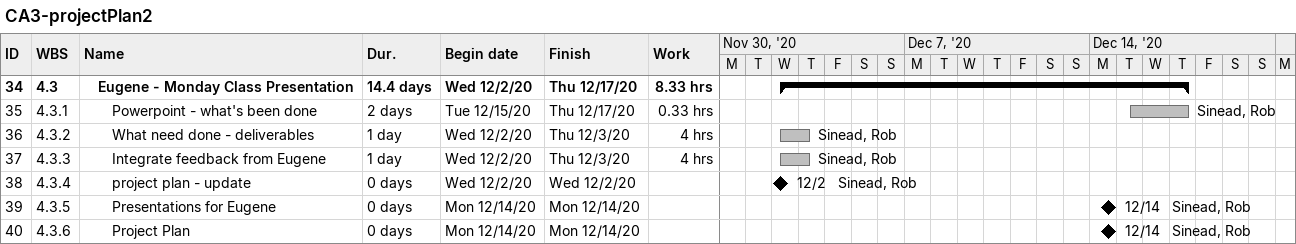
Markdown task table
CA3-projectPlan2

| ID | WBS | Task | Duration | Start | Finish | Resources | Work (h) |
|---|---|---|---|---|---|---|---|
| 34 | 4.3 | **Eugene - Monday Class Presentation** | 14.4d | 2020-12-02 | 2020-12-17 |  | 8.33 |
| 35 | 4.3.1 | Powerpoint - what's been done | 2d | 2020-12-15 | 2020-12-17 | Sinead, Rob | 0.33 |
| 36 | 4.3.2 | What need done - deliverables | 1d | 2020-12-02 | 2020-12-03 | Sinead, Rob | 4 |
| 37 | 4.3.3 | Integrate feedback from Eugene | 1d | 2020-12-02 | 2020-12-03 | Sinead, Rob | 4 |
| 38 | 4.3.4 | project plan - update | 0d | 2020-12-02 | 2020-12-02 | Sinead, Rob |  |
| 39 | 4.3.5 | Presentations for Eugene | 0d | 2020-12-14 | 2020-12-14 | Sinead, Rob |  |
| 40 | 4.3.6 | Project Plan | 0d | 2020-12-14 | 2020-12-14 | Sinead, Rob |  |
